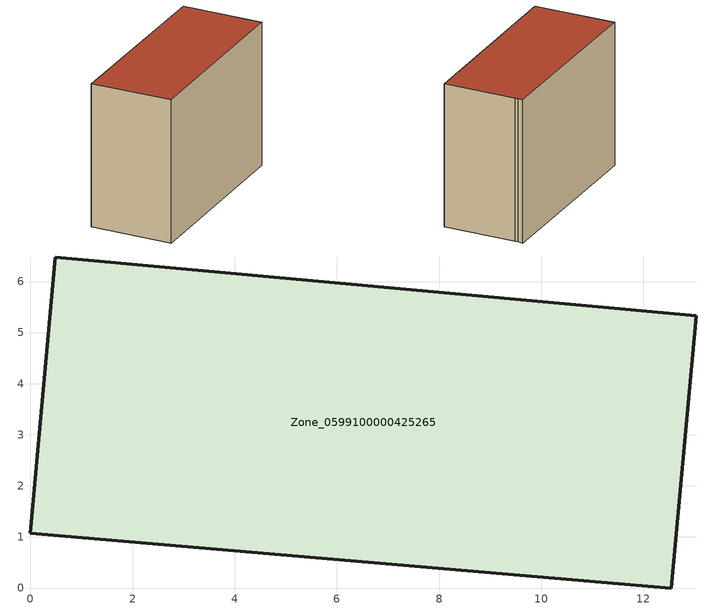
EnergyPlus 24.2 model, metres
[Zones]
Zone_0599100000425265
 floor ground (C_G): 0,1.07 0.48,6.48 13.03,5.33 13,5 12.98,4.79 12.54,0 z0
 wall outside (C_F): 12.98,4.79 13,5 13.03,5.33 0.48,6.48 0,1.07 12.54,0 12.98,4.79 z0:9.63
 roof outside (C_R): 0,1.07 12.54,0 12.98,4.79 13,5 13.03,5.33 0.48,6.48 z9.63
[BUILDING]
Pand.0599100000425265: North Axis=0; Terrain=City; Loads Convergence Tolerance Value=0.04; Temperature Convergence Tolerance Value=0.4; Solar Distribution=FullExterior; Maximum Number of Warmup Days=25; Minimum Number of Warmup Days=1
[Site:Location]
Rotterdam.The.Hague.AP_ZH_NLD Design_Conditions: Latitude=51.96; Longitude=4.45; Time Zone=1; Elevation=-4.5
[SITE:GROUNDTEMPERATURE:BUILDINGSURFACE]
18, 18, 18, 18, 18, 18, 18, 18, 18, 18, 18, 18
[MATERIAL] Thermal Absorptance=0.9; Solar Absorptance=0.7; Visible Absorptance=0.7
Name | Roughness | Thickness | Conductivity | Density | Specific Heat
G.TI.2006-2014 | MediumSmooth | 0.15 | 0.06 | 540 | 1210
F.TI.2006-2014 | Rough | 0.3 | 0.12 | 1920 | 840
R.TI.2006-2014 | MediumRough | 0.2 | 0.08 | 1500 | 1000
[CONSTRUCTION]
C_G: G.TI.2006-2014
C_F: F.TI.2006-2014
C_R: R.TI.2006-2014
[ZONE]
Zone_0599100000425265: Type=1; Multiplier=1; Ceiling Height=Autocalculate; Volume=Autocalculate; Floor Area=autocalculate; Part of Total Floor Area=Yes
[ZONEINFILTRATION:DESIGNFLOWRATE]
Infil_Zone_0599100000425265: Zone or ZoneList or Space or SpaceList=Zone_0599100000425265; Schedule=AlwaysOn; Design Flow Rate Calculation Method=Flow/Area; Flow Rate per Floor Area=0.0015; Constant Term Coefficient=1; Temperature Term Coefficient=0; Velocity Term Coefficient=0; Velocity Squared Term Coefficient=0
[HVACTEMPLATE:ZONE:IDEALLOADSAIRSYSTEM]
Zone_0599100000425265: Maximum Heating Supply Air Temperature=50; Minimum Cooling Supply Air Temperature=13; Maximum Heating Supply Air Humidity Ratio=0.0156; Minimum Cooling Supply Air Humidity Ratio=0.0077; Heating Limit=NoLimit; Cooling Limit=NoLimit; Dehumidification Control Type=ConstantSensibleHeatRatio; Cooling Sensible Heat Ratio=0.7; Dehumidification Setpoint=60; Humidification Control Type=None; Humidification Setpoint=30; Outdoor Air Method=None; Outdoor Air Flow Rate per Person=0.00944; Outdoor Air Flow Rate per Zone Floor Area=0; Outdoor Air Flow Rate per Zone=0; Demand Controlled Ventilation Type=None; Outdoor Air Economizer Type=NoEconomizer; Heat Recovery Type=None; Sensible Heat Recovery Effectiveness=0.7; Latent Heat Recovery Effectiveness=0.65
[ZONECONTROL:THERMOSTAT]
ThermostatControl_Zone_0599100000425265: Zone or ZoneList=Zone_0599100000425265; Control Type Schedule=DualSetpointControlType; Control 1=Thermostat_Zone_0599100000425265; Temperature Difference Between Cutout And Setpoint=0
[THERMOSTATSETPOINT:DUALSETPOINT]
Thermostat_Zone_0599100000425265: Heating Setpoint Temperature Schedule=HeatingSetpoint_Zone_0599100000425265; Cooling Setpoint Temperature Schedule=CoolingSetpoint_Zone_0599100000425265
[SCHEDULE:COMPACT]
HeatingSetpoint_Zone_0599100000425265: Through: 12/31, For: AllDays, Until: 24:00, 21
CoolingSetpoint_Zone_0599100000425265: Through: 12/31, For: AllDays, Until: 24:00, 24
DualSetpointControlType: Through: 12/31, For: AllDays, Until: 24:00, 4
AlwaysOn: Through: 12/31, For: AllDays, Until: 24:00, 1
